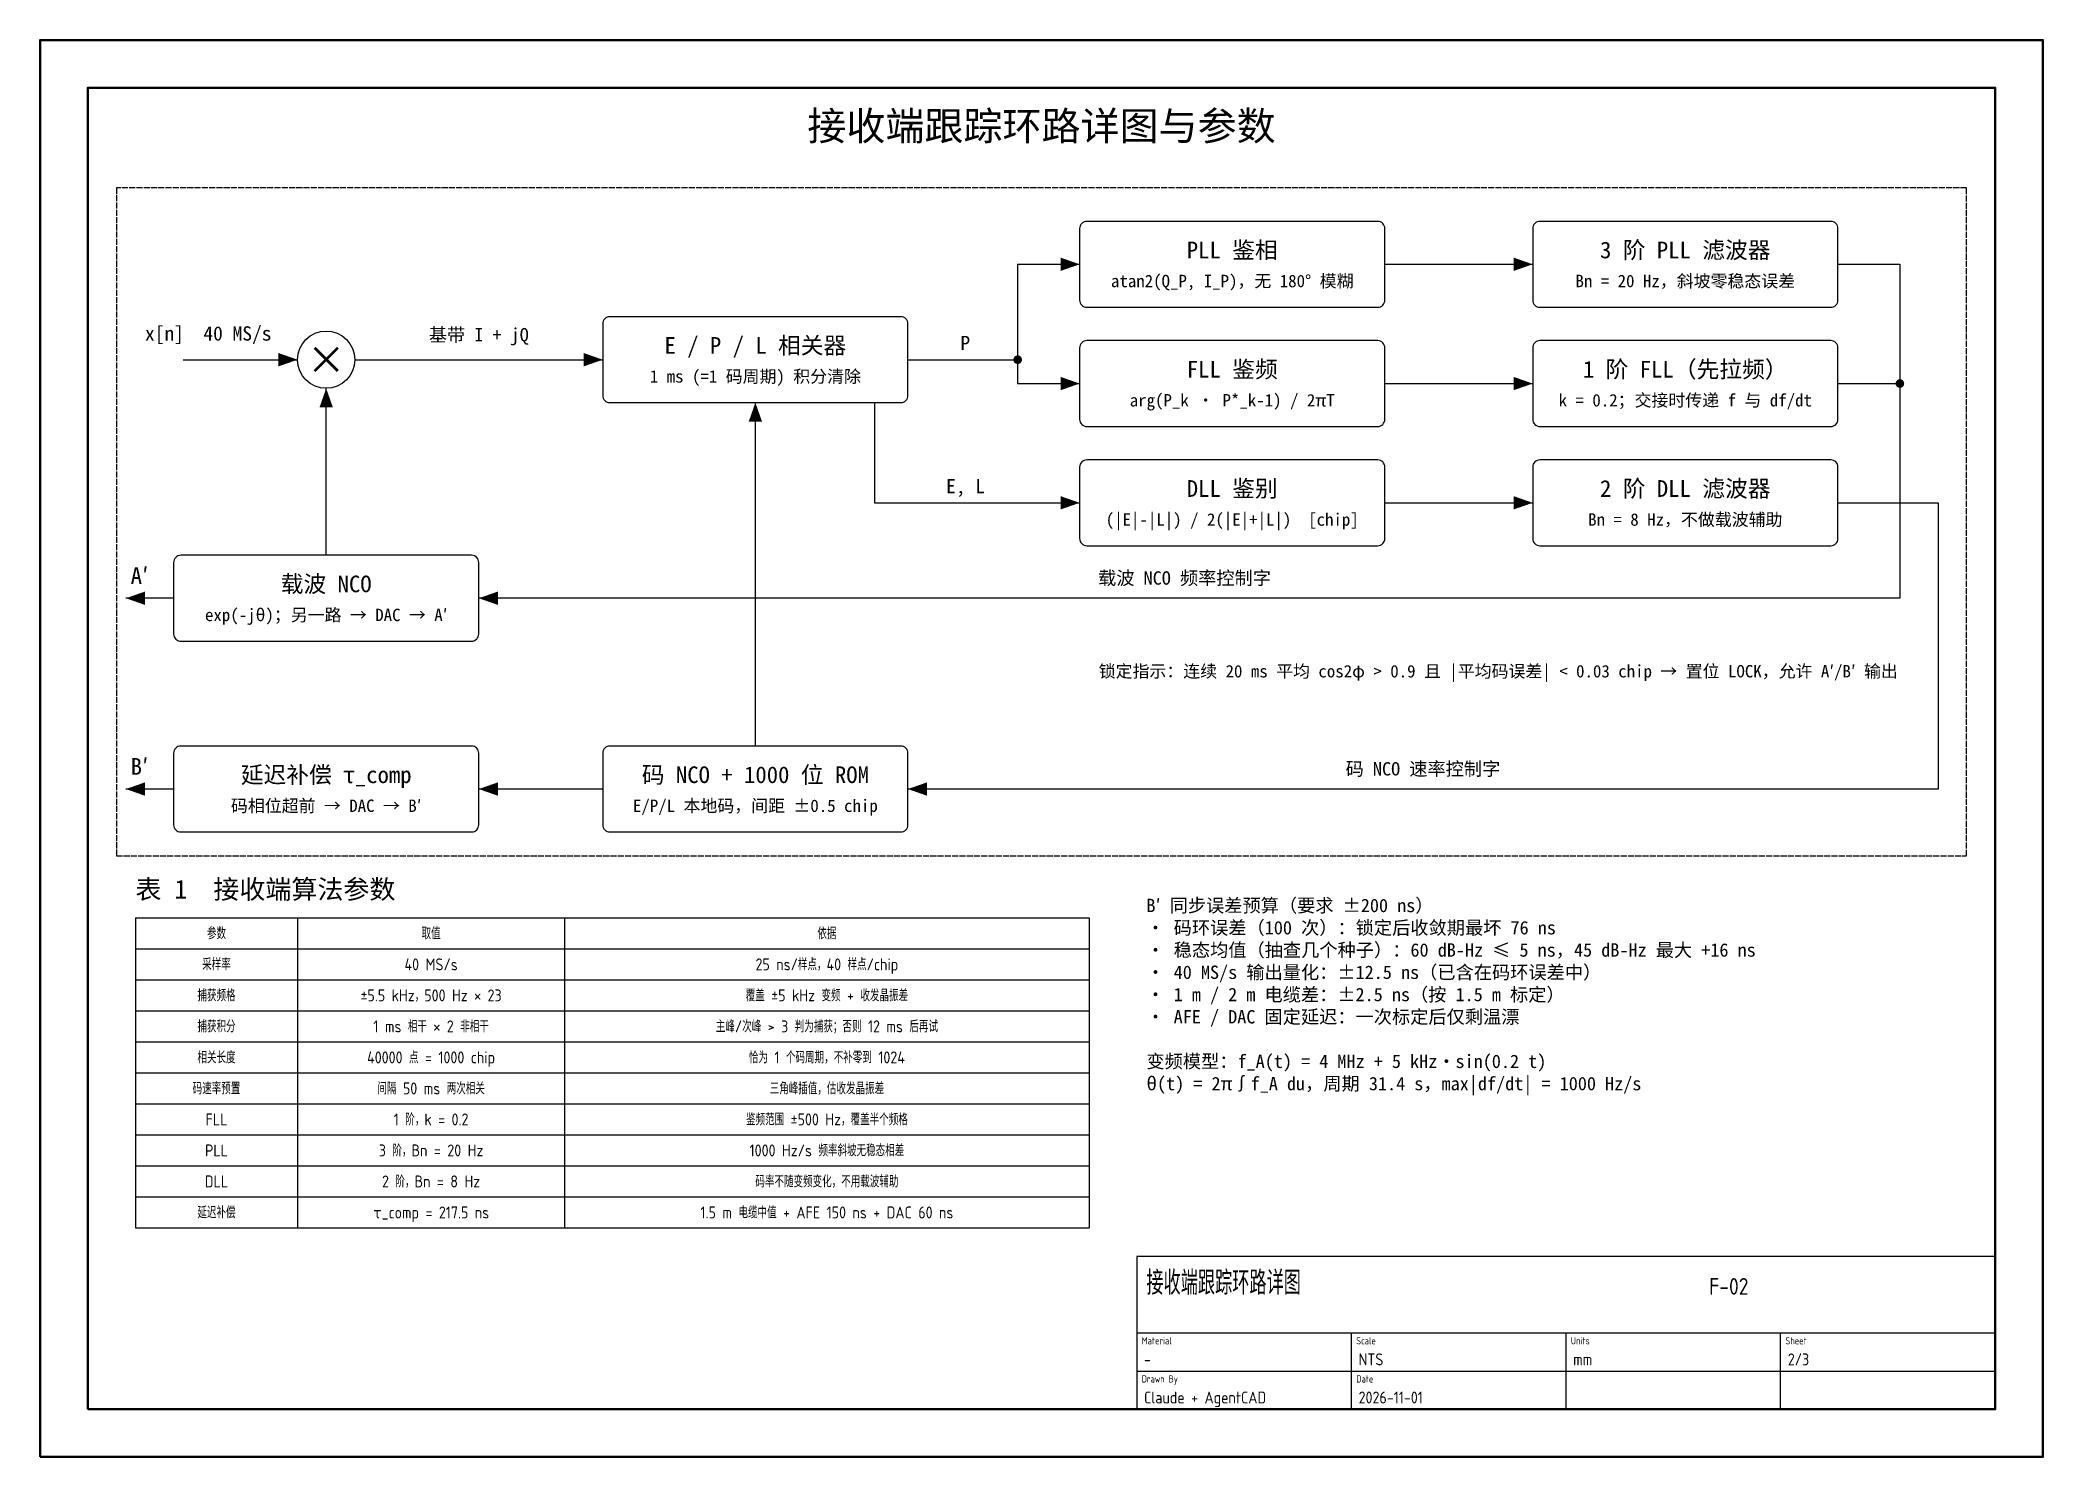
# Model space of a CAD drawing. Header units: millimetres. Extents: x 0 to 420, y 0 to 297.
import ezdxf
from ezdxf.enums import TextEntityAlignment as Align

# ---------------------------------------------------------------- set-up
doc = ezdxf.new("R2010")
doc.units = ezdxf.units.MM
doc.linetypes.add('DASHED', pattern=[1.524, 1.27, -0.254])
for name, color, linetype in [('BLOCKS', 7, 'Continuous'), ('REGION', 7, 'Continuous'), ('SIG', 7, 'Continuous'), ('TABLE', 7, 'Continuous'), ('TITLE', 7, 'Continuous')]:
    doc.layers.add(name, color=color, linetype=linetype)
doc.layers.add('BORDER', color=7, linetype='Continuous', lineweight=50)
doc.layers.add('TEXT', color=7, linetype='Continuous', lineweight=25)
doc.styles.add('CN', font='simhei.ttf')
doc.styles.get("Standard").update_dxf_attribs({"font": 'gbenor.shx', "bigfont": 'gbcbig.shx'})

# ---------------------------------------------------------------- blocks, each defined once
blk = doc.blocks.new('ARR')
blk.add_hatch(color=256).paths.add_polyline_path([(0, 0), (-4, 1.4), (-4, -1.4)])
blk = doc.blocks.new('BOX')
blk.add_lwpolyline([(-30.5, -9), (30.5, -9, 0.414214), (32, -7.5), (32, 7.5, 0.414214), (30.5, 9), (-30.5, 9, 0.414214), (-32, 7.5), (-32, -7.5, 0.414214)], format="xyb", close=True)
blk = doc.blocks.new('AGENTCAD_TITLE')
for p, q in [((-180, 16), (0, 16)), ((-135, 0), (-135, 16)), ((-90, 0), (-90, 16)), ((-45, 0), (-45, 16)), ((-180, 8), (0, 8))]:
    blk.add_line(p, q)
blk.add_lwpolyline([(-180, 0), (0, 0), (0, 32), (-180, 32)], close=True)
for s, p in [('Material', (-179, 13.6)), ('Scale', (-134, 13.6)), ('Units', (-89, 13.6)), ('Sheet', (-44, 13.6)), ('Drawn By', (-179, 5.6)), ('Date', (-134, 5.6))]:
    blk.add_text(s, height=1.5).set_placement(p)
for tag, p, height in [('TITLE', (-178, 24), 5), ('DWG_NO', (-60, 24), 3.5), ('MATERIAL', (-178.5, 9.2), 2.5), ('SCALE', (-133.5, 9.2), 2.5), ('UNITS', (-88.5, 9.2), 2.5), ('SHEET', (-43.5, 9.2), 2.5), ('DRAWN_BY', (-178.5, 1.2), 2.5), ('DATE', (-133.5, 1.2), 2.5)]:
    blk.add_attdef(tag, p, '', height=height)

msp = doc.modelspace()

# ---------------------------------------------------------------- linework, layer by layer
at = {"layer": 'BLOCKS'}
msp.add_circle((60, 230), 6, dxfattribs=at)
at = {"layer": 'BORDER'}
msp.add_lwpolyline([(0, 0), (420, 0), (420, 297), (0, 297)], close=True, dxfattribs=at)
at = {"layer": 'BORDER', "lineweight": 50}
msp.add_lwpolyline([(10, 10), (410, 10), (410, 287), (10, 287)], close=True, dxfattribs=at)
at = {"layer": 'REGION', "color": 8, "linetype": 'DASHED'}
msp.add_lwpolyline([(16, 126), (404, 126), (404, 266), (16, 266)], close=True, dxfattribs=at)
at = {"layer": 'SIG'}
for p, q in [((205, 250), (205, 225)), ((205, 250), (218, 250)), ((282, 250), (313, 250)), ((30, 230), (54, 230)), ((66, 230), (118, 230)), ((60, 189), (60, 224)), ((205, 225), (218, 225)), ((282, 225), (313, 225)), ((377, 225), (390, 225)), ((150, 149), (150, 221)), ((282, 200), (313, 200)), ((28, 180), (18, 180)), ((28, 140), (18, 140)), ((118, 140), (92, 140))]:
    msp.add_line(p, q, dxfattribs=at)
for points in [[(377, 250), (390, 250), (390, 180), (92, 180)], [(182, 230), (205, 230)], [(175, 221), (175, 200), (218, 200)], [(377, 200), (398, 200), (398, 140), (182, 140)]]:
    msp.add_lwpolyline(points, dxfattribs=at)
at = {"layer": 'SIG', "const_width": 0.9}
for points in [[(204.55, 230, 1), (205.45, 230, 1)], [(389.55, 225, 1), (390.45, 225, 1)]]:
    msp.add_lwpolyline(points, format="xyb", close=True, dxfattribs=at)
at = {"layer": 'TABLE'}
for p, q in [((20, 113), (220, 113)), ((20, 113), (20, 48)), ((54, 113), (54, 48)), ((110, 113), (110, 48)), ((220, 113), (220, 48)), ((20, 106.5), (220, 106.5)), ((20, 100), (220, 100)), ((20, 93.5), (220, 93.5)), ((20, 87), (220, 87)), ((20, 80.5), (220, 80.5)), ((20, 74), (220, 74)), ((20, 67.5), (220, 67.5)), ((20, 61), (220, 61)), ((20, 54.5), (220, 54.5)), ((20, 48), (220, 48))]:
    msp.add_line(p, q, dxfattribs=at)

# ---------------------------------------------------------------- block references
at = {"layer": 'BLOCKS'}
for p in [(250, 250), (345, 250), (150, 230), (250, 225), (345, 225), (250, 200), (345, 200), (60, 180), (60, 140), (150, 140)]:
    msp.add_blockref('BOX', p, dxfattribs=at)
at = {"layer": 'SIG'}
for p in [(218, 250), (313, 250), (54, 230), (118, 230), (218, 225), (313, 225), (218, 200), (313, 200)]:
    msp.add_blockref('ARR', p, dxfattribs=at)
for p, rotation in [((60, 224), 90), ((150, 221), 90), ((18, 180), 180), ((92, 180), 180), ((18, 140), 180), ((92, 140), 180), ((182, 140), 180)]:
    msp.add_blockref('ARR', p, dxfattribs=dict(at, rotation=rotation))
at = {"layer": 'TITLE'}
msp.add_blockref('AGENTCAD_TITLE', (410, 10), dxfattribs=at).add_auto_attribs({'TITLE': '接收端跟踪环路详图', 'DWG_NO': 'F-02', 'MATERIAL': '-', 'SCALE': 'NTS', 'UNITS': 'mm', 'DRAWN_BY': 'Claude + AgentCAD', 'DATE': '2026-11-01', 'SHEET': '2/3'})

# ---------------------------------------------------------------- texts
at = {"layer": 'TABLE'}
for s, p in [('参数', (37, 109.75)), ('取值', (82, 109.75)), ('依据', (165, 109.75)), ('采样率', (37, 103.25)), ('40 MS/s', (82, 103.25)), ('25 ns/样点，40 样点/chip', (165, 103.25)), ('捕获频格', (37, 96.75)), ('±5.5 kHz，500 Hz × 23', (82, 96.75)), ('覆盖 ±5 kHz 变频 + 收发晶振差', (165, 96.75)), ('捕获积分', (37, 90.25)), ('1 ms 相干 × 2 非相干', (82, 90.25)), ('主峰/次峰 > 3 判为捕获；否则 12 ms 后再试', (165, 90.25)), ('相关长度', (37, 83.75)), ('40000 点 = 1000 chip', (82, 83.75)), ('恰为 1 个码周期，不补零到 1024', (165, 83.75)), ('码速率预置', (37, 77.25)), ('间隔 50 ms 两次相关', (82, 77.25)), ('三角峰插值，估收发晶振差', (165, 77.25)), ('FLL', (37, 70.75)), ('1 阶，k = 0.2', (82, 70.75)), ('鉴频范围 ±500 Hz，覆盖半个频格', (165, 70.75)), ('PLL', (37, 64.25)), ('3 阶，Bn = 20 Hz', (82, 64.25)), ('1000 Hz/s 频率斜坡无稳态相差', (165, 64.25)), ('DLL', (37, 57.75)), ('2 阶，Bn = 8 Hz', (82, 57.75)), ('码率不随变频变化，不用载波辅助', (165, 57.75)), ('延迟补偿', (37, 51.25)), ('τ_comp = 217.5 ns', (82, 51.25)), ('1.5 m 电缆中值 + AFE 150 ns + DAC 60 ns', (165, 51.25))]:
    msp.add_text(s, height=2.5, dxfattribs=at).set_placement(p, align=Align.MIDDLE_CENTER)
at = {"layer": 'TEXT', "style": 'CN'}
for s, height, p in [('接收端跟踪环路详图与参数', 6, (210, 279)), ('PLL 鉴相', 3.5, (250, 253)), ('3 阶 PLL 滤波器', 3.5, (345, 253)), ('atan2(Q_P, I_P)，无 180° 模糊', 2.6, (250, 246.5)), ('Bn = 20 Hz，斜坡零稳态误差', 2.6, (345, 246.5)), ('E / P / L 相关器', 3.5, (150, 233)), ('×', 6, (60, 230)), ('1 ms (=1 码周期) 积分清除', 2.6, (150, 226.5)), ('FLL 鉴频', 3.5, (250, 228)), ('1 阶 FLL（先拉频）', 3.5, (345, 228)), ('arg(P_k · P*_k-1) / 2πT', 2.6, (250, 221.5)), ('k = 0.2；交接时传递 f 与 df/dt', 2.6, (345, 221.5)), ('DLL 鉴别', 3.5, (250, 203)), ('2 阶 DLL 滤波器', 3.5, (345, 203)), ('(|E|-|L|) / 2(|E|+|L|)  [chip]', 2.6, (250, 196.5)), ('Bn = 8 Hz，不做载波辅助', 2.6, (345, 196.5)), ('载波 NCO', 3.5, (60, 183)), ('exp(-jθ)；另一路 → DAC → A′', 2.6, (60, 176.5)), ('延迟补偿 τ_comp', 3.5, (60, 143)), ('码 NCO + 1000 位 ROM', 3.5, (150, 143)), ('码相位超前 → DAC → B′', 2.6, (60, 136.5)), ('E/P/L 本地码，间距 ±0.5 chip', 2.6, (150, 136.5))]:
    msp.add_text(s, height=height, dxfattribs=at).set_placement(p, align=Align.MIDDLE_CENTER)
for s, height, p in [('x[n]  40 MS/s', 3, (22, 234)), ('P', 3, (193, 232)), ('E, L', 3, (190, 202)), ('A′', 3.5, (19, 183)), ('B′', 3.5, (19, 143)), ('表 1  接收端算法参数', 4, (20, 117))]:
    msp.add_text(s, height=height, dxfattribs=at).set_placement(p)
for s, p in [('基带 I + jQ', (92, 233)), ('载波 NCO 频率控制字', (240, 182)), ('码 NCO 速率控制字', (290, 142))]:
    msp.add_text(s, height=2.8, dxfattribs=at).set_placement(p, align=Align.BOTTOM_CENTER)
at = {"layer": 'TEXT', "color": 3, "insert": (222, 166), "char_height": 2.6, "width": 175, "attachment_point": 1, "style": 'CN'}
msp.add_mtext('锁定指示：连续 20 ms 平均 cos2φ > 0.9 且 |平均码误差| < 0.03 chip → 置位 LOCK，允许 A′/B′ 输出', dxfattribs=at)
at = {"layer": 'TEXT', "insert": (232, 117), "char_height": 2.8, "width": 170, "attachment_point": 1, "style": 'CN'}
msp.add_mtext('B′ 同步误差预算（要求 ±200 ns）\\P· 码环误差（100 次）：锁定后收敛期最坏 76 ns\\P· 稳态均值（抽查几个种子）：60 dB-Hz ≤ 5 ns，45 dB-Hz 最大 +16 ns\\P· 40 MS/s 输出量化：±12.5 ns（已含在码环误差中）\\P· 1 m / 2 m 电缆差：±2.5 ns（按 1.5 m 标定）\\P· AFE / DAC 固定延迟：一次标定后仅剩温漂\\P\\P变频模型：f_A(t) = 4 MHz + 5 kHz·sin(0.2 t)\\Pθ(t) = 2π∫f_A du，周期 31.4 s，max|df/dt| = 1000 Hz/s', dxfattribs=at)

doc.saveas('drawing.dxf')
